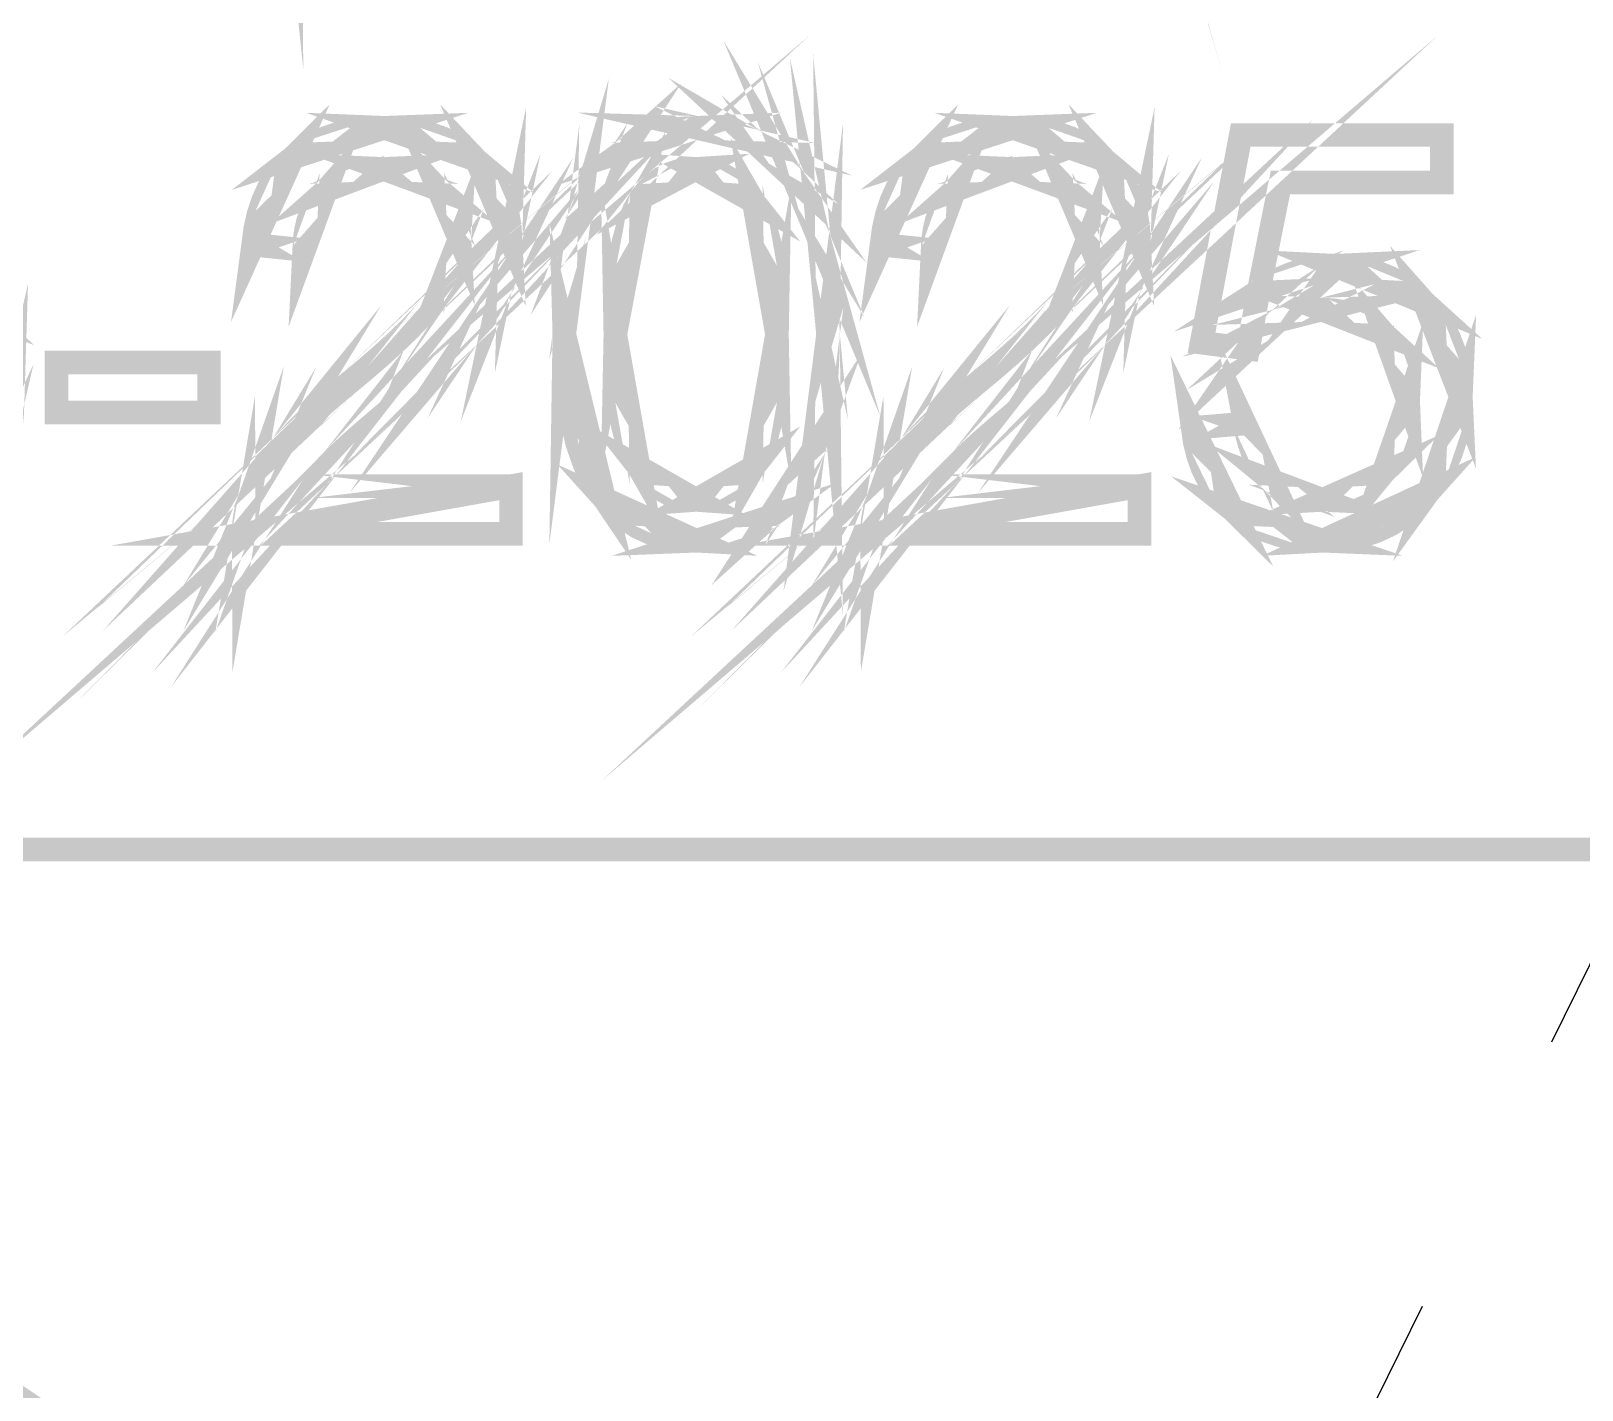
# Model space of a CAD drawing. Extents: x -4 to 1079, y -4 to 725.
# Drawn here: x 202.5 to 268.4, y 589.8 to 647.6 of the extents above; entities that cross this region are included whole.
import ezdxf

# ---------------------------------------------------------------- set-up
doc = ezdxf.new("R2010")
doc.units = 0
doc.linetypes.add('1', pattern=[125, 62.5, -12.5, 12.5, -12.5, 12.5, -12.5])
doc.linetypes.add('14', pattern=[89.22461700439453, 44.612308502197266, -44.612308502197266])
doc.layers.get('0').update_dxf_attribs({"linetype": 'CONTINUOUS'})
doc.layers.add('ROW', color=7, linetype='CONTINUOUS')

msp = doc.modelspace()

# ---------------------------------------------------------------- linework, layer by layer
at = {"color": 7, "linetype": '14', "const_width": 8.92246150970459}
msp.add_lwpolyline([(0, 720.0452880859375), (1074.8682861328125, 0)], dxfattribs=at)
msp.add_lwpolyline([(0, 720.0452880859375), (1074.8682861328125, 0)], dxfattribs=at)
at = {"color": 7, "const_width": 1}
for points in [[(0, 720.0452880859375), (478.98712158203125, 720.0452880859375), (478.98712158203125, 612.7885437011719), (0, 612.7885437011719), (0, 720.0452880859375)], [(247.11708107870072, 664.8230697140098), (246.8913015892578, 665.4267428404444), (246.68274256934848, 665.9988451060668), (246.49140401897301, 666.5393765108772), (246.31728593813145, 667.048337054876), (246.16038832682355, 667.5257267380628), (246.0207111850495, 667.9715455604376), (245.89825451280922, 668.3857935220003), (247.11708107870072, 664.8230697140098)], [(213.7048258925788, 654.1641970055643), (213.63642236081964, 654.3599602599173), (213.57854244933102, 654.6090591351873), (213.53118615811306, 654.9114936313742), (213.49435348716588, 655.2672637484787), (213.4680444364892, 655.6763694865001), (213.45225900608327, 656.1388108454388), (213.44699719594792, 656.6545878252946), (213.7048258925788, 654.1641970055643)], [(221.03537321439944, 634.5516351857223), (220.7293511203928, 634.2201411471971), (220.3704717518448, 633.8551628623557), (219.95873510875566, 633.4567003311987), (219.49414119112535, 633.0247535537263), (218.9766899989538, 632.5593225299381), (218.406381532241, 632.0604072598342), (217.78321579098701, 631.5280077434145), (221.03537321439944, 634.5516351857223)], [(247.73236280190758, 634.5516351857223), (247.42634070790095, 634.2201411471971), (247.06746133935295, 633.8551628623557), (246.6557246962638, 633.4567003311987), (246.1911307786335, 633.0247535537263), (245.6736795864619, 632.5593225299381), (245.10337111974914, 632.0604072598342), (244.48020537849516, 631.5280077434145), (247.73236280190758, 634.5516351857223)], [(235.96013890346512, 638.7296320197638), (236.06274420110398, 638.2779534542839), (236.1495640683368, 637.7834628881574), (236.22059850516365, 637.2461603213842), (236.27584751158463, 636.6660457539648), (236.31531108759953, 636.0431191858988), (236.33898923320848, 635.3773806171863), (236.34688194841146, 634.6688300478272), (235.96013890346512, 638.7296320197638)], [(234.89366565831006, 641.2844800136518), (235.08189495724193, 640.9754682547956), (235.25816559677529, 640.6478009872776), (235.42247757691013, 640.3014782110979), (235.57483089764662, 639.9364999262569), (235.71522555898457, 639.5528661327542), (235.8436615609241, 639.1505768305898), (235.96013890346512, 638.7296320197638), (234.89366565831006, 641.2844800136518)], [(225.14305313117802, 634.6688300478272), (225.1558488967344, 635.5151443734568), (225.19423619340344, 636.3129065419282), (225.25821502118524, 637.0621165532418), (225.34778538007976, 637.762774407398), (225.46294727008697, 638.4148801043963), (225.60370069120688, 639.0184336442368), (225.77004564343952, 639.5734350269195), (225.14305313117802, 634.6688300478272)], [(225.77004564343952, 639.5734350269195), (225.96162336700297, 640.0868202748957), (226.17807510211514, 640.5655254106161), (226.41940084877612, 641.009550434081), (226.685600606986, 641.4188953452906), (226.9766743767446, 641.7935601442445), (227.29262215805204, 642.1335448309428), (227.63344395090826, 642.4388494053856), (225.77004564343952, 639.5734350269195)], [(211.9234726857394, 638.4776630662382), (212.01220593847606, 639.1472284059582), (212.15116556068617, 639.7696766276483), (212.34035155236984, 640.3450077313083), (212.5797639135272, 640.8732217169386), (212.86940264415796, 641.3543185845388), (213.20926774426232, 641.7882983341092), (213.59935921384022, 642.1751609656494), (211.9234726857394, 638.4776630662382)], [(233.17090118536726, 642.8900496244896), (233.46149660875002, 642.7209541805954), (233.73726329447857, 642.5317681889118), (233.998201242553, 642.3224916494385), (234.24431045297348, 642.093124562176), (234.47559092573977, 641.8436669271239), (234.69204266085194, 641.5741187442826), (234.89366565831006, 641.2844800136518), (233.17090118536726, 642.8900496244896)], [(238.62046227324754, 638.4776630662382), (238.7091955259842, 639.1472284059582), (238.84815514819428, 639.7696766276483), (239.03734113987798, 640.3450077313083), (239.2767535010353, 640.8732217169386), (239.5663922316661, 641.3543185845388), (239.90625733177046, 641.7882983341092), (240.29634880134836, 642.1751609656494), (238.62046227324754, 638.4776630662382)], [(213.59935921384022, 642.1751609656494), (214.03489358913237, 642.5125147472802), (214.51108740637918, 642.7979679471214), (215.02794066558076, 643.0315205651733), (215.58545336673723, 643.2131726014362), (216.1836255098484, 643.3429240559095), (216.82245709491437, 643.4207749285936), (217.50194812193513, 643.4467252194881), (213.59935921384022, 642.1751609656494)], [(217.50194812193513, 643.4467252194881), (217.50194812193513, 643.4467252194881)], [(217.50194812193513, 643.4467252194881), (218.18741847865516, 643.4187419564959), (218.83079435429255, 643.3347921675186), (219.4320757488473, 643.1948758525564), (219.9912626623195, 642.9989930116096), (220.50835509470912, 642.747143644678), (220.98335304601613, 642.4393277517615), (221.41625651624054, 642.0755453328602), (217.50194812193513, 643.4467252194881)], [(227.63344395090826, 642.4388494053856), (227.99973768828326, 642.7062450295354), (228.39210130314686, 642.9325028653542), (228.8105347954991, 643.1176229128423), (229.25503816534007, 643.2616051719999), (229.72561141266965, 643.3644496428267), (230.22225453748786, 643.4261563253228), (230.74496753979474, 643.4467252194881), (227.63344395090826, 642.4388494053856)], [(230.74496753979474, 643.4467252194881), (231.13314562386896, 643.4353644930598), (231.50745166304085, 643.401282313774), (231.86788565731052, 643.3444786816312), (232.21444760667808, 643.2649535966315), (232.54713751114335, 643.1627070587747), (232.86595537070644, 643.0377390680607), (233.17090118536726, 642.8900496244896), (230.74496753979474, 643.4467252194881)], [(230.74496753979474, 643.4467252194881), (230.74496753979474, 643.4467252194881)], [(240.29634880134836, 642.1751609656494), (240.73188317664048, 642.5125147472802), (241.2080769938873, 642.7979679471214), (241.7249302530889, 643.0315205651733), (242.28244295424537, 643.2131726014362), (242.88061509735655, 643.3429240559095), (243.51944668242254, 643.4207749285936), (244.19893770944327, 643.4467252194881), (240.29634880134836, 642.1751609656494)], [(244.19893770944327, 643.4467252194881), (244.19893770944327, 643.4467252194881)], [(244.19893770944327, 643.4467252194881), (244.8844080661633, 643.4187419564959), (245.52778394180064, 643.3347921675186), (246.1290653363554, 643.1948758525564), (246.68825224982766, 642.9989930116096), (247.20534468221723, 642.747143644678), (247.68034263352428, 642.4393277517615), (248.11324610374868, 642.0755453328602), (244.19893770944327, 643.4467252194881)], [(213.15987848094665, 629.9458771049976), (213.45011514454745, 630.2745010652676), (213.77503192040365, 630.6174754168155), (214.13462880851546, 630.9748001596415), (214.52890580888288, 631.3464752937458), (214.95786292150575, 631.7325008191283), (215.4215001463843, 632.1328767357888), (215.91981748351827, 632.5476030437276), (213.15987848094665, 629.9458771049976)], [(220.68964837118983, 638.7237722766586), (220.67135162231023, 639.0740414104398), (220.61646137567124, 639.4082859406267), (220.52497763127295, 639.7265058672197), (220.39690038911542, 640.0287011902191), (220.2322296491986, 640.3148719096243), (220.0309654115224, 640.5850180254356), (219.79310767608695, 640.839139537653), (220.68964837118983, 638.7237722766586)], [(239.8568680684548, 629.9458771049976), (240.14710473205557, 630.2745010652676), (240.4720215079118, 630.6174754168155), (240.8316183960236, 630.9748001596415), (241.22589539639102, 631.3464752937458), (241.65485250901395, 631.7325008191283), (242.11848973389243, 632.1328767357888), (242.61680707102641, 632.5476030437276), (239.8568680684548, 629.9458771049976)], [(233.17090118536726, 642.8900496244896), (233.17090118536726, 642.8900496244896)], [(247.38663795869797, 638.7237722766586), (247.3683412098184, 639.0740414104398), (247.31345096317935, 639.4082859406267), (247.2219672187811, 639.7265058672197), (247.09388997662356, 640.0287011902191), (246.92921923670673, 640.3148719096243), (246.72795499903054, 640.5850180254356), (246.4900972635951, 640.839139537653), (247.38663795869797, 638.7237722766586)], [(254.1956594469957, 634.0594167648815), (252.215066277422, 634.3172454615124), (253.87923331931233, 643.1420185780153), (262.42273876676336, 643.1420185780153), (262.42273876676336, 641.1262669498101), (255.56683933362365, 641.1262669498101), (254.64099992299452, 636.508789382875), (254.64099992299452, 636.508789382875), (254.1956594469957, 634.0594167648815)], [(213.59935921384022, 642.1751609656494), (213.59935921384022, 642.1751609656494)], [(221.41625651624054, 642.0755453328602), (221.41625651624054, 642.0755453328602)], [(221.41625651624054, 642.0755453328602), (221.79869444380347, 641.6703859524403), (222.1222957671259, 641.2384391749677), (222.38706048620787, 640.7797050004426), (222.59298860104946, 640.294183428865), (222.74008011165057, 639.7818744602347), (222.82833501801124, 639.242778094552), (222.85775332013145, 638.6768943318166), (221.41625651624054, 642.0755453328602)], [(227.63344395090826, 642.4388494053856), (227.63344395090826, 642.4388494053856)], [(234.17877699946985, 634.6688300478272), (234.1585668650865, 635.8228406797792), (234.09793646193623, 636.8606131423778), (233.99688579001915, 637.7821474356234), (233.8554148493354, 638.5874435595163), (233.67352363988473, 639.2765015140556), (233.45121216166729, 639.8493212992421), (233.188480414683, 640.3059029150754), (234.17877699946985, 634.6688300478272)], [(240.29634880134836, 642.1751609656494), (240.29634880134836, 642.1751609656494)], [(248.11324610374868, 642.0755453328602), (248.11324610374868, 642.0755453328602)], [(248.11324610374868, 642.0755453328602), (248.49568403131164, 641.6703859524403), (248.81928535463402, 641.2384391749677), (249.08405007371599, 640.7797050004426), (249.2899781885576, 640.294183428865), (249.4370696991587, 639.7818744602347), (249.5253246055194, 639.242778094552), (249.5547429076396, 638.6768943318166), (248.11324610374868, 642.0755453328602)], [(217.45507017709315, 641.7005217741244), (217.0322119807635, 641.6818662654629), (216.63422779598253, 641.6258997394779), (216.26111762275045, 641.5326221961699), (215.91288146106717, 641.4020336355387), (215.58951931093267, 641.2341340575842), (215.291031172347, 641.0289234623067), (215.01741704531014, 640.7864018497057), (217.45507017709315, 641.7005217741244)], [(219.79310767608695, 640.839139537653), (219.52583163853132, 641.0676695187578), (219.23631249449446, 641.2610410412308), (218.92455024397643, 641.4192541050724), (218.5905448869774, 641.5423087102827), (218.23429642349709, 641.6302048568614), (217.85580485353572, 641.6829425448086), (217.45507017709315, 641.7005217741244), (219.79310767608695, 640.839139537653)], [(217.45507017709315, 641.7005217741244), (217.45507017709315, 641.7005217741244)], [(219.70521152950823, 636.1865035120863), (219.96638865077077, 636.5669084675518), (220.18738467645434, 636.9413340933173), (220.36819960655907, 637.3097803893841), (220.50883344108505, 637.6722473557517), (220.60928618003214, 638.0287349924198), (220.66955782340042, 638.3792432993888), (220.68964837118983, 638.7237722766586), (219.70521152950823, 636.1865035120863)], [(222.85775332013145, 638.6768943318166), (222.84914308536463, 638.3829504838026), (222.8233123810639, 638.0904416749158), (222.7802612072294, 637.7993679051572), (222.71998956386116, 637.5097291745265), (222.64249745095907, 637.2215254830235), (222.54778486852325, 636.9347568306483), (222.43585181655362, 636.6494232174009), (222.85775332013145, 638.6768943318166)], [(230.72152856737375, 641.7005217741244), (230.31828257245758, 641.6754085893878), (229.93895389633823, 641.6000690351772), (229.58354253901584, 641.4745031114933), (229.25204850049045, 641.298710818336), (228.94447178076194, 641.072692155705), (228.66081237983033, 640.7964471236005), (228.4010702976957, 640.4699757220224), (230.72152856737375, 641.7005217741244)], [(233.188480414683, 640.3059029150754), (232.8956128460147, 640.6759038368641), (232.58289390274476, 640.9889815399157), (232.25032358487346, 641.2451360242308), (231.8979018924007, 641.4443672898093), (231.52562882532652, 641.5866753366511), (231.13350438365086, 641.6720601647561), (230.72152856737375, 641.7005217741244), (233.188480414683, 640.3059029150754)], [(230.72152856737375, 641.7005217741244), (230.72152856737375, 641.7005217741244)], [(234.89366565831006, 641.2844800136518), (234.89366565831006, 641.2844800136518)], [(244.1520597646013, 641.7005217741244), (243.72920156827166, 641.6818662654629), (243.3312173834907, 641.6258997394779), (242.95810721025856, 641.5326221961699), (242.60987104857531, 641.4020336355387), (242.28650889844081, 641.2341340575842), (241.98802075985515, 641.0289234623067), (241.71440663281828, 640.7864018497057), (244.1520597646013, 641.7005217741244)], [(246.4900972635951, 640.839139537653), (246.22282122603943, 641.0676695187578), (245.93330208200254, 641.2610410412308), (245.62153983148457, 641.4192541050724), (245.2875344744855, 641.5423087102827), (244.93128601100523, 641.6302048568614), (244.55279444104386, 641.6829425448086), (244.1520597646013, 641.7005217741244), (246.4900972635951, 640.839139537653)], [(244.1520597646013, 641.7005217741244), (244.1520597646013, 641.7005217741244)], [(246.40220111701638, 636.1865035120863), (246.6633782382789, 636.5669084675518), (246.88437426396246, 636.9413340933173), (247.06518919406722, 637.3097803893841), (247.20582302859322, 637.6722473557517), (247.3062757675403, 638.0287349924198), (247.36654741090857, 638.3792432993888), (247.38663795869797, 638.7237722766586), (246.40220111701638, 636.1865035120863)], [(249.5547429076396, 638.6768943318166), (249.54613267287277, 638.3829504838026), (249.52030196857203, 638.0904416749158), (249.4772507947375, 637.7993679051572), (249.4169791513693, 637.5097291745265), (249.3394870384672, 637.2215254830235), (249.2447744560314, 636.9347568306483), (249.13284140406176, 636.6494232174009), (249.5547429076396, 638.6768943318166)], [(215.01741704531014, 640.7864018497057), (214.77465625952138, 640.5108743371652), (214.56872814467977, 640.2066460420681), (214.39963270078542, 639.8737169644148), (214.26736992783844, 639.5120871042054), (214.1719398258387, 639.1217564614394), (214.11334239478623, 638.7027250361173), (214.09157763468102, 638.2549928282388), (215.01741704531014, 640.7864018497057)], [(215.01741704531014, 640.7864018497057), (215.01741704531014, 640.7864018497057)], [(215.91981748351827, 632.5476030437276), (216.6830191263283, 633.184401656696), (217.3720770808678, 633.782215040025), (217.98699134713684, 634.3410431937152), (218.52776192513542, 634.8608861177667), (218.99438881486353, 635.3417438121788), (219.3868720163211, 635.7836162769521), (219.70521152950823, 636.1865035120863), (215.91981748351827, 632.5476030437276)], [(222.43585181655362, 636.6494232174009), (222.3039478033886, 636.3626545650259), (222.14932233736644, 636.0715807952671), (221.97197541848715, 635.7762019081249), (221.7719070467509, 635.4765179035995), (221.5491172221575, 635.1725287816905), (221.30360594470702, 634.8642345423982), (221.03537321439944, 634.5516351857223), (222.43585181655362, 636.6494232174009)], [(219.79310767608695, 640.839139537653), (219.79310767608695, 640.839139537653)], [(241.71440663281828, 640.7864018497057), (241.47164584702952, 640.5108743371652), (241.26571773218788, 640.2066460420681), (241.0966222882936, 639.8737169644148), (240.9643595153466, 639.5120871042054), (240.86892941334685, 639.1217564614394), (240.81033198229437, 638.7027250361173), (240.78856722218916, 638.2549928282388), (241.71440663281828, 640.7864018497057)], [(241.71440663281828, 640.7864018497057), (241.71440663281828, 640.7864018497057)], [(242.61680707102641, 632.5476030437276), (243.3800087138365, 633.184401656696), (244.06906666837594, 633.782215040025), (244.68398093464498, 634.3410431937152), (245.2247515126436, 634.8608861177667), (245.69137840237164, 635.3417438121788), (246.08386160382926, 635.7836162769521), (246.40220111701638, 636.1865035120863), (242.61680707102641, 632.5476030437276)], [(249.13284140406176, 636.6494232174009), (249.00093739089675, 636.3626545650259), (248.84631192487456, 636.0715807952671), (248.66896500599532, 635.7762019081249), (248.46889663425907, 635.4765179035995), (248.24610680966563, 635.1725287816905), (248.00059553221516, 634.8642345423982), (247.73236280190758, 634.5516351857223), (249.13284140406176, 636.6494232174009)], [(246.4900972635951, 640.839139537653), (246.4900972635951, 640.839139537653)], [(228.4010702976957, 640.4699757220224), (228.11190991344088, 639.966994507723), (227.86723574214824, 639.3554286660856), (227.6670477838179, 638.6352781971099), (227.51134603844997, 637.8065431007965), (227.40013050604423, 636.8692233771446), (227.33340118660078, 635.823319026155), (227.31115808011964, 634.6688300478272), (228.4010702976957, 640.4699757220224)], [(228.4010702976957, 640.4699757220224), (228.4010702976957, 640.4699757220224)], [(233.188480414683, 629.0434766667895), (233.45121216166734, 629.5026891876906), (233.67352363988476, 630.0767048388169), (233.85541484933538, 630.7655236201683), (233.99688579001923, 631.5691455317452), (234.09793646193623, 632.4875705735474), (234.15856686508647, 633.5207987455747), (234.17877699946985, 634.6688300478272), (233.188480414683, 629.0434766667895)], [(233.188480414683, 640.3059029150754), (233.188480414683, 640.3059029150754)], [(217.78321579098701, 631.5280077434145), (217.26851509047714, 631.0935496474683), (216.80930256957606, 630.7009468594166), (216.40557822828387, 630.3501993792596), (216.05734206660063, 630.0413072069974), (215.76459408452618, 629.7742703426297), (215.52733428206068, 629.5490887861566), (215.345562659204, 629.3657625375781), (217.78321579098701, 631.5280077434145)], [(225.77004564343952, 639.5734350269195), (225.77004564343952, 639.5734350269195)], [(244.48020537849516, 631.5280077434145), (243.96550467798528, 631.0935496474683), (243.50629215708423, 630.7009468594166), (243.102567815792, 630.3501993792596), (242.7543316541088, 630.0413072069974), (242.46158367203435, 629.7742703426297), (242.22432386956882, 629.5490887861566), (242.04255224671215, 629.3657625375781), (244.48020537849516, 631.5280077434145)], [(220.68964837118983, 638.7237722766586), (220.68964837118983, 638.7237722766586)], [(222.85775332013145, 638.6768943318166), (222.85775332013145, 638.6768943318166)], [(226.84237863169983, 627.684016266372), (226.39153717237775, 628.3517878071825), (226.0100559375667, 629.1295790144585), (225.69793492726674, 630.0173898882003), (225.45517414147795, 631.0152204284085), (225.2817735802002, 632.1230706350822), (225.17773324343358, 633.3409405082217), (225.14305313117802, 634.6688300478272), (226.84237863169983, 627.684016266372)], [(235.96013890346512, 638.7296320197638), (235.96013890346512, 638.7296320197638)], [(247.38663795869797, 638.7237722766586), (247.38663795869797, 638.7237722766586)], [(249.5547429076396, 638.6768943318166), (249.5547429076396, 638.6768943318166)], [(214.09157763468102, 638.2549928282388), (211.9234726857394, 638.4776630662382), (211.9234726857394, 638.4776630662382), (214.09157763468102, 638.2549928282388)], [(240.78856722218916, 638.2549928282388), (238.62046227324754, 638.4776630662382), (238.62046227324754, 638.4776630662382), (240.78856722218916, 638.2549928282388)], [(196.62954318104312, 637.3408729038201), (197.21946384916941, 637.3091824564143), (197.7837929861829, 637.2141111141964), (198.32253059208372, 637.0556588771666), (198.8356766668719, 636.8338257453253), (199.32323121054725, 636.5486117186719), (199.78519422310995, 636.2000167972067), (200.2215657045599, 635.7880409809295), (196.62954318104312, 637.3408729038201)], [(254.64099992299452, 636.508789382875), (255.08610122580544, 636.7948405156862), (255.53742103150344, 637.0368837819112), (255.99495934008866, 637.2349191815497), (256.4587161515612, 637.3889467146021), (256.9286914659208, 637.4989663810678), (257.4048852831677, 637.5649781809474), (257.8872976033017, 637.5869821142405), (254.64099992299452, 636.508789382875)], [(257.8872976033017, 637.5869821142405), (257.8872976033017, 637.5869821142405)], [(257.8872976033017, 637.5869821142405), (258.51584474128504, 637.5551720802408), (259.115691096712, 637.4597419782408), (259.6868366695826, 637.3006918082411), (260.22928145989704, 637.078021570242), (260.743025467655, 636.7917312642426), (261.22806869285677, 636.4418208902435), (261.68441113550216, 636.0282904482447), (257.8872976033017, 637.5869821142405)], [(222.43585181655362, 636.6494232174009), (222.43585181655362, 636.6494232174009)], [(249.13284140406176, 636.6494232174009), (249.13284140406176, 636.6494232174009)], [(255.48480293015018, 635.2606641014572), (255.25758840157943, 635.1227807585931), (255.04472426428669, 634.9736562758941), (254.84621051827216, 634.8132906533606), (254.66204716353585, 634.6416838909928), (254.49223420007763, 634.4588359887903), (254.3367716278976, 634.2647469467531), (254.1956594469957, 634.0594167648815), (255.48480293015018, 635.2606641014572)], [(215.345562659204, 629.3657625375781), (215.19536189715933, 629.2032443563531), (215.05281467712962, 629.0404870019398), (214.9179209991149, 628.8774904743387), (214.79068086311528, 628.7142547735498), (214.6710942691306, 628.5507798995727), (214.55916121716098, 628.3870658524079), (214.45488170720637, 628.2231126320548), (215.345562659204, 629.3657625375781)], [(219.70521152950823, 636.1865035120863), (219.70521152950823, 636.1865035120863)], [(242.04255224671215, 629.3657625375781), (241.89235148466747, 629.2032443563531), (241.7498042646377, 629.0404870019398), (241.614910586623, 628.8774904743387), (241.4876704506234, 628.7142547735498), (241.36808385663875, 628.5507798995727), (241.25615080466912, 628.3870658524079), (241.1518712947145, 628.2231126320548), (242.04255224671215, 629.3657625375781)], [(246.40220111701638, 636.1865035120863), (246.40220111701638, 636.1865035120863)], [(257.32476226519793, 635.7235838067718), (257.03751526644686, 635.7141364658471), (256.7584001560867, 635.6857944430726), (256.48741693411745, 635.6385577384486), (256.2245656005392, 635.5724263519753), (255.96984615535192, 635.4874002836522), (255.7232585985556, 635.3834795334794), (255.48480293015018, 635.2606641014572), (257.32476226519793, 635.7235838067718)], [(260.99296144908294, 631.8327143848874), (260.9722729683237, 632.3328255209314), (260.91020752604555, 632.8018441425389), (260.8067651222488, 633.2397702497107), (260.6619457569335, 633.6466038424466), (260.47574943009937, 634.0223449207463), (260.24817614174657, 634.36699348461), (259.9792258918751, 634.6805495340377), (260.99296144908294, 631.8327143848874)], [(261.68441113550216, 636.0282904482447), (261.68441113550216, 636.0282904482447)], [(261.68441113550216, 636.0282904482447), (262.09483232605754, 635.5647728099603), (262.4421117949889, 635.0649008471044), (262.72624954229633, 634.5286745596771), (262.9472455679801, 633.9560939476788), (263.1050998720398, 633.3471590111089), (263.1998124544756, 632.7018697499678), (263.23138331528753, 632.0202261642553), (261.68441113550216, 636.0282904482447)], [(211.77111936500296, 627.6605772939511), (211.90565428323575, 627.9913538129126), (212.06147561519768, 628.3206952927463), (212.23858336088892, 628.6486017334522), (212.43697752030948, 628.9750731350304), (212.65665809345924, 629.3001094974805), (212.89762508033832, 629.6237108208031), (213.15987848094665, 629.9458771049976), (211.77111936500296, 627.6605772939511)], [(236.34688194841146, 634.6688300478272), (236.33420576944914, 633.8287342250853), (236.29617723256197, 633.036233866749), (236.23279633775007, 632.2913289728184), (236.14406308501353, 631.594019543294), (236.02997747435217, 630.9443055781755), (235.89053950576607, 630.3421870774628), (235.72574917925522, 629.787664041156), (236.34688194841146, 634.6688300478272)], [(238.4681089525111, 627.6605772939511), (238.60264387074386, 627.9913538129126), (238.75846520270585, 628.3206952927463), (238.93557294839707, 628.6486017334522), (239.13396710781763, 628.9750731350304), (239.3536476809674, 629.3001094974805), (239.59461466784646, 629.6237108208031), (239.8568680684548, 629.9458771049976), (238.4681089525111, 627.6605772939511)], [(259.9792258918751, 634.6805495340377), (259.676791395688, 634.9572729125184), (259.34876536838806, 635.1914234635402), (258.99514780997544, 635.3830011871034), (258.6159387204502, 635.5320060832084), (258.2111380998121, 635.6384381518546), (257.7807459480614, 635.7022973930425), (257.32476226519793, 635.7235838067718), (259.9792258918751, 634.6805495340377)], [(257.32476226519793, 635.7235838067718), (257.32476226519793, 635.7235838067718)], [(225.14305313117802, 634.6688300478272), (225.14305313117802, 634.6688300478272)], [(227.31115808011964, 634.6688300478272), (227.33136821450313, 633.5178090807251), (227.39199861765326, 632.482308763412), (227.49304928957025, 631.562329095888), (227.63452023025417, 630.7578700781534), (227.81641143970478, 630.0689317102078), (228.03872291792226, 629.4955139920515), (228.3014546649065, 629.0376169236843), (227.31115808011964, 634.6688300478272)], [(234.17877699946985, 634.6688300478272), (234.17877699946985, 634.6688300478272)], [(236.34688194841146, 634.6688300478272), (236.34688194841146, 634.6688300478272)], [(255.48480293015018, 635.2606641014572), (255.48480293015018, 635.2606641014572)], [(259.93820769013837, 628.7856479701586), (260.2180403200625, 629.1291006680827), (260.454821776152, 629.5031675340665), (260.6485520584071, 629.9078485681105), (260.79923116682784, 630.3431437702147), (260.906859101414, 630.8090531403789), (260.9714358621657, 631.3055766786031), (260.99296144908294, 631.8327143848874), (259.93820769013837, 628.7856479701586)], [(259.9792258918751, 634.6805495340377), (259.9792258918751, 634.6805495340377)], [(221.03537321439944, 634.5516351857223), (221.03537321439944, 634.5516351857223)], [(247.73236280190758, 634.5516351857223), (247.73236280190758, 634.5516351857223)], [(203.5674790176563, 631.3522154502571), (203.5674790176563, 633.4734424543567), (210.04835489206016, 633.4734424543567), (210.04835489206016, 631.3522154502571), (203.5674790176563, 631.3522154502571)], [(201.70408071018755, 631.7741169538349), (201.6898499055034, 631.3166982318438), (201.64715749145088, 630.8686072641831), (201.57600346803, 630.4298440508535), (201.4763878352408, 630.0004085918547), (201.34831059308323, 629.5803008871866), (201.19177174155735, 629.1695209368494), (201.0067712806631, 628.7680687408429), (201.70408071018755, 631.7741169538349)], [(211.52501015458256, 626.1956415176392), (211.52429263501867, 626.4120932527516), (211.53553377485323, 626.6261532559838), (211.55873357408618, 626.8378215273366), (211.59389203271772, 627.0470980668099), (211.6410091507477, 627.2539828744033), (211.7000849281761, 627.4584759501171), (211.77111936500296, 627.6605772939511), (211.52501015458256, 626.1956415176392)], [(238.2219997420907, 626.1956415176392), (238.22128222252684, 626.4120932527516), (238.23252336236135, 626.6261532559838), (238.25572316159435, 626.8378215273366), (238.29088162022586, 627.0470980668099), (238.3379987382558, 627.2539828744033), (238.39707451568424, 627.4584759501171), (238.4681089525111, 627.6605772939511), (238.2219997420907, 626.1956415176392)], [(253.53350847610272, 627.2152368179522), (253.13588305110383, 627.60772001941), (252.79015820789417, 628.0351225063109), (252.4963339464739, 628.4974442786555), (252.25441026684297, 628.9946853364439), (252.06438716900135, 629.5268456796755), (251.9262646529491, 630.0939253083507), (251.84004271868616, 630.6959242224693), (253.53350847610272, 627.2152368179522)], [(215.91981748351827, 632.5476030437276), (215.91981748351827, 632.5476030437276)], [(242.61680707102641, 632.5476030437276), (242.61680707102641, 632.5476030437276)], [(217.78321579098701, 631.5280077434145), (217.78321579098701, 631.5280077434145)], [(244.48020537849516, 631.5280077434145), (244.48020537849516, 631.5280077434145)], [(263.23138331528753, 632.0202261642553), (263.2036392254832, 631.3668050147234), (263.12040695606976, 630.7392145694918), (262.9816865070476, 630.1374548285609), (262.78747787841655, 629.5615257919311), (262.5377810701766, 629.0114274596017), (262.23259608232775, 628.487159831573), (261.8719229148701, 627.9887229078449), (263.23138331528753, 632.0202261642553)], [(260.99296144908294, 631.8327143848874), (260.99296144908294, 631.8327143848874)], [(263.23138331528753, 632.0202261642553), (263.23138331528753, 632.0202261642553)], [(251.84004271868616, 630.6959242224693), (254.05502561246976, 630.8834360018373), (254.05502561246976, 630.8834360018373), (251.84004271868616, 630.6959242224693)], [(254.05502561246976, 630.8834360018373), (254.1386166416651, 630.4377367660566), (254.2487558947249, 630.0248042570275), (254.3854433716493, 629.6446384747502), (254.5486790724384, 629.297239419225), (254.738462997092, 628.9826070904513), (254.95479514561026, 628.7007414884295), (255.19767551799305, 628.4516426131595), (254.05502561246976, 630.8834360018373)], [(230.74496753979474, 627.6371383215301), (231.15072485318473, 627.6658391040866), (231.53758748472498, 627.7519414517553), (231.90555543441567, 627.8954453645368), (232.25462870225692, 628.0963508424312), (232.5848072882485, 628.354657885438), (232.89609119239054, 628.6703664935574), (233.188480414683, 629.0434766667895), (230.74496753979474, 627.6371383215301)], [(213.15987848094665, 629.9458771049976), (213.15987848094665, 629.9458771049976)], [(235.72574917925522, 629.787664041156), (235.53572608141369, 629.274159206586), (235.32058979883524, 628.7950953110834), (235.08034033152006, 628.3504723546484), (234.81497767946817, 627.9402903372812), (234.52450184267946, 627.5645492589814), (234.208912821154, 627.2232491197492), (233.86821061489172, 626.9163899195846), (235.72574917925522, 629.787664041156)], [(235.72574917925522, 629.787664041156), (235.72574917925522, 629.787664041156)], [(239.8568680684548, 629.9458771049976), (239.8568680684548, 629.9458771049976)], [(257.3599207238294, 627.6371383215301), (257.78564899841484, 627.6605772939512), (258.1922434179626, 627.730894211214), (258.5797039824727, 627.8480890733189), (258.9480306919455, 628.0121618802659), (259.2972235463807, 628.2231126320548), (259.6272825457783, 628.4809413286857), (259.93820769013837, 628.7856479701586), (257.3599207238294, 627.6371383215301)], [(215.345562659204, 629.3657625375781), (215.345562659204, 629.3657625375781)], [(228.3014546649065, 629.0376169236843), (228.3014546649065, 629.0376169236843)], [(228.3014546649065, 629.0376169236843), (228.59384388719897, 628.6660613761741), (228.905127791341, 628.3516682205883), (229.23530637733256, 628.0944374569274), (229.58437964517375, 627.8943690851911), (229.95234759486453, 627.7514631053793), (230.33921022640484, 627.6657195174924), (230.74496753979474, 627.6371383215301), (228.3014546649065, 629.0376169236843)], [(233.188480414683, 629.0434766667895), (233.188480414683, 629.0434766667895)], [(242.04255224671215, 629.3657625375781), (242.04255224671215, 629.3657625375781)], [(259.93820769013837, 628.7856479701586), (259.93820769013837, 628.7856479701586)], [(222.88119229255244, 628.2231126320548), (222.88119229255244, 626.1956415176392), (211.52501015458256, 626.1956415176392), (211.52501015458256, 626.1956415176392), (222.88119229255244, 628.2231126320548)], [(214.45488170720637, 628.2231126320548), (222.88119229255244, 628.2231126320548), (214.45488170720637, 628.2231126320548)], [(230.74496753979474, 625.9026543623768), (230.05686627800713, 625.9390086869483), (229.41229453642987, 626.0480716606622), (228.811252315063, 626.2298432835187), (228.25373961390665, 626.4843235555181), (227.73975643296063, 626.81151247666), (227.26930277222505, 627.2114100469448), (226.84237863169983, 627.684016266372), (230.74496753979474, 625.9026543623768)], [(249.57818188006058, 628.2231126320548), (249.57818188006058, 626.1956415176392), (238.2219997420907, 626.1956415176392), (238.2219997420907, 626.1956415176392), (249.57818188006058, 628.2231126320548)], [(241.1518712947145, 628.2231126320548), (249.57818188006058, 628.2231126320548), (241.1518712947145, 628.2231126320548)], [(257.3599207238294, 625.9026543623768), (256.7078150268312, 625.9294417594296), (256.0908677884644, 626.0098039505871), (255.50907900872903, 626.1437409358498), (254.96244868762528, 626.3312527152178), (254.45097682515294, 626.5723392886907), (253.97466342131207, 626.867000656269), (253.53350847610272, 627.2152368179522), (257.3599207238294, 625.9026543623768)], [(255.19767551799305, 628.4516426131595), (255.46136395772925, 628.2355496378293), (255.74012030830738, 628.0527017356267), (256.0339445697277, 627.9030989065519), (256.34283674199, 627.7867411506049), (256.6667968250944, 627.7036284677856), (257.00582481904087, 627.653760858094), (257.3599207238294, 627.6371383215301), (255.19767551799305, 628.4516426131595)], [(255.19767551799305, 628.4516426131595), (255.19767551799305, 628.4516426131595)], [(211.77111936500296, 627.6605772939511), (211.77111936500296, 627.6605772939511)], [(226.84237863169983, 627.684016266372), (226.84237863169983, 627.684016266372)], [(230.74496753979474, 627.6371383215301), (230.74496753979474, 627.6371383215301)], [(238.4681089525111, 627.6605772939511), (238.4681089525111, 627.6605772939511)], [(261.8719229148701, 627.9887229078449), (261.3751602034579, 627.4352761508842), (260.829127815324, 626.9669750488401), (260.2338257504684, 626.5838196017132), (259.5892540088912, 626.2858098095036), (258.8954125905923, 626.072945672211), (258.1523014955717, 625.9452271898354), (257.3599207238294, 625.9026543623768), (261.8719229148701, 627.9887229078449)], [(257.3599207238294, 627.6371383215301), (257.3599207238294, 627.6371383215301)], [(261.8719229148701, 627.9887229078449), (261.8719229148701, 627.9887229078449)], [(233.86821061489172, 626.9163899195846), (233.50167770432884, 626.6474396697133), (233.10859656990124, 626.4198663813603), (232.6889672116091, 626.2336700545262), (232.24278962945243, 626.0888506892109), (231.77006382343114, 625.9854082854141), (231.27078979354525, 625.9233428431362), (230.74496753979474, 625.9026543623768), (233.86821061489172, 626.9163899195846)], [(233.86821061489172, 626.9163899195846), (233.86821061489172, 626.9163899195846)], [(253.53350847610272, 627.2152368179522), (253.53350847610272, 627.2152368179522)], [(230.74496753979474, 625.9026543623768), (230.74496753979474, 625.9026543623768)], [(257.3599207238294, 625.9026543623768), (257.3599207238294, 625.9026543623768)]]:
    msp.add_lwpolyline(points, dxfattribs=at)
at = {"layer": 'ROW', "color": 7, "linetype": '1'}
msp.add_lwpolyline([(2.7967364559853483, 65.96463625778898), (322.8188313755228, 718.1622419114617)], dxfattribs=at)

doc.saveas('drawing.dxf')
